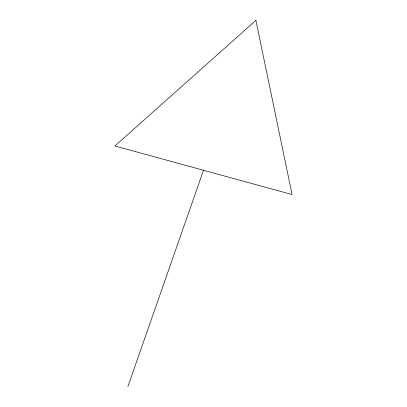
<?xml version="1.0" encoding="UTF-8"?>
<svg xmlns="http://www.w3.org/2000/svg" width="407" height="407" viewBox="0 0 407 407"><rect width="100%" height="100%" fill="white"/><g stroke="black" fill="none" stroke-linecap="round" stroke-linejoin="round"><path stroke-width="0.61" d="M127.859 386.65L203.5 170.263M255.906 20.35L114.927 145.976L292.073 194.556L255.906 20.35"/></g></svg>
